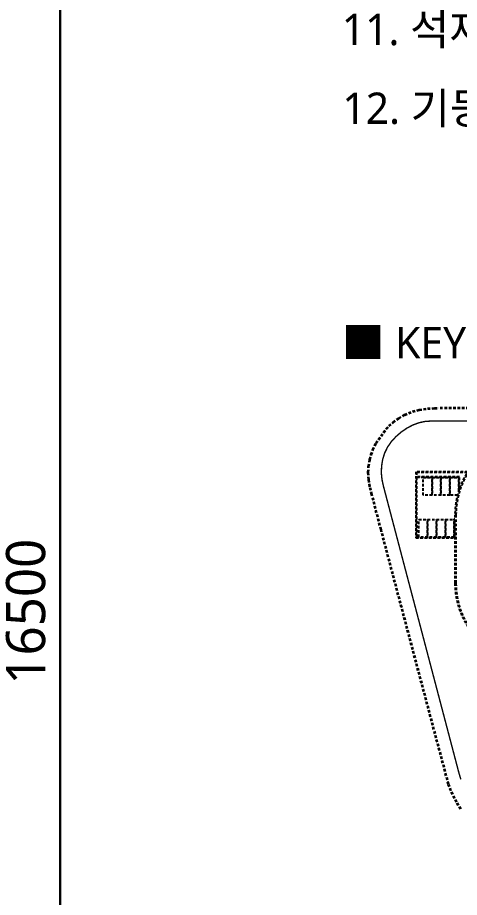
# Model space of a CAD drawing. Header units: millimetres. Extents: x 3775 to 244986, y 1861 to 55808.
# Drawn here: x 70692 to 74077, y 22090 to 28830 of the extents above; entities that cross this region are included whole.
import ezdxf
from ezdxf.enums import TextEntityAlignment as Align

# ---------------------------------------------------------------- set-up
doc = ezdxf.new("R2010")
doc.units = ezdxf.units.MM
doc.header["$LTSCALE"] = 100
doc.header["$MEASUREMENT"] = 0
doc.header["$PDSIZE"] = -10
doc.linetypes.add('-HID', pattern=[2.5, 1.5, -1])
doc.layers.get('0').update_dxf_attribs({"linetype": 'CONTINUOUS'})
doc.layers.get('Defpoints').update_dxf_attribs({"color": 171, "linetype": 'CONTINUOUS'})
for name, color, linetype in [('ELE6', 8, 'CONTINUOUS'), ('ELE9', 9, 'CONTINUOUS'), ('LAND-3', 9, 'CONTINUOUS'), ('NDIM', 7, 'CONTINUOUS'), ('TEXT', 3, 'CONTINUOUS')]:
    doc.layers.add(name, color=color, linetype=linetype)
doc.styles.add('CGS', font='cgse', dxfattribs={"bigfont": 'cgs'})
doc.styles.add('나눔바른고딕', font='NanumBarunGothic.ttf')
doc.dimstyles.new('NDIM 1200', dxfattribs={"dimscale": 75, "dimtxt": 3, "dimasz": 1, "dimexe": 2, "dimexo": 2, "dimgap": 1, "dimtad": 1, "dimdec": 0, "dimdsep": 46, "dimtxsty": 'CGS', "dimblk": 'DOT0', "dimcen": 1, "dimdle": 8, "dimclrd": 256, "dimclre": 256, "dimclrt": 256, "dimadec": 0, "dimazin": 0, "dimtfac": 1, "dimtdec": 0, "dimtix": 1, "dimtmove": 2, "dimatfit": 3, "dimldrblk": 'DOT0', "dimfxl": 1, "dimtolj": 1, "dimtzin": 0, "dimlwd": -1, "dimlwe": -1, "dimarcsym": 0})

# ---------------------------------------------------------------- blocks, each defined once
blk = doc.blocks.new('NOTE')
at = {"layer": 'TEXT', "style": '나눔바른고딕'}
blk.add_text('11. 석재마감은 마천석 적용.', height=180, dxfattribs=at).set_placement((132, -11969.9), align=Align.MIDDLE_LEFT)
blk = doc.blocks.new('KEY PLAN_계단실G')
at = {"layer": 'ELE9', "color": 253, "linetype": '-HID', "ltscale": 0.1}
for points in [[(-4566.7, -2228.8), (-4590.1, -2188.4), (-4622.8, -2123.8), (-4637.2, -2085.6), (-4765.8, -1601.3), (-5022.6, -631.1), (-5024.8, -622.9), (-5077.6, -420.9), (-5088.9, -375.4), (-5095.9, -333.9), (-5098.3, -292.7), (-5096, -258.9), (-5088.5, -218.7), (-5080.6, -191.1), (-5071.4, -162.9), (-5053.6, -124.1), (-4994.4, -41.4), (-4978.1, -25.2), (-4954, -3.7), (-4921.8, 18.9), (-4888.3, 39.3), (-4842.1, 57.9), (-4804.5, 68), (-4755.2, 75.7), (-4714.7, 77.5), (-4695.1, 77.5)], [(-4563.4, -2226.6), (-4586.7, -2186.5), (-4619.2, -2122.2), (-4633.4, -2084.4), (-4761.7, -1601.3), (-5020.9, -622.3), (-5073.8, -419.9), (-5085, -374.6), (-5092, -333.5), (-5094.4, -292.7), (-5092.1, -259.4), (-5084.7, -219.6), (-5076.9, -192.2), (-5067.8, -164.3), (-5050.2, -126.1), (-4991.4, -43.9), (-4975.4, -28.1), (-4951.5, -6.8), (-4919.7, 15.6), (-4886.6, 35.8), (-4840.8, 54.2), (-4803.7, 64.1), (-4754.8, 71.8), (-4714.6, 73.6), (-4695.1, 73.6)], [(-4118.9, 76), (-4695.1, 77.4)], [(-4118.9, 72.1), (-4695.1, 73.5)], [(-4525.1, -289.1), (-4823.6, -289.1), (-4823.6, -668.9), (-4598.2, -668.9), (-4598.2, -563)], [(-4527.6, -293), (-4819.6, -293), (-4819.6, -318)], [(-4572.7, -386.9), (-4572.7, -318), (-4819.6, -318)], [(-4572.7, -386.9), (-4572.7, -318), (-4819.6, -318)], [(-4576.6, -398.7), (-4576.6, -321.9), (-4819.6, -321.9), (-4819.6, -664.9), (-4602.1, -664.9), (-4602.1, -559.1), (-4598.2, -559.1)], [(-4583.8, -423.9), (-4627.6, -423.9), (-4627.6, -321.9), (-4576.6, -321.9), (-4576.6, -398.7)]]:
    blk.add_lwpolyline(points, dxfattribs=at)
for points in [[(-3625, -77.4), (-4137.6, -77.4, 0.414214), (-4598.2, -538), (-4598.2, -930, 1), (-3677, -930), (-3677, -439)], [(-3922, -83.3), (-4137.6, -83.3, 0.414214), (-4592.3, -538), (-4592.3, -930, 1), (-3682.8, -930), (-3682.8, -439)]]:
    blk.add_lwpolyline(points, format="xyb", dxfattribs=at)
for points in [[(-4729.5, -423.9), (-4780.4, -423.9), (-4780.4, -321.9), (-4729.5, -321.9)], [(-4678.5, -423.9), (-4729.5, -423.9), (-4729.5, -321.9), (-4678.5, -321.9)], [(-4627.6, -423.9), (-4678.5, -423.9), (-4678.5, -321.9), (-4627.6, -321.9)], [(-4755, -664.9), (-4805.9, -664.9), (-4805.9, -563), (-4755, -563)], [(-4704, -664.9), (-4755, -664.9), (-4755, -563), (-4704, -563)], [(-4653, -664.9), (-4704, -664.9), (-4704, -563), (-4653, -563)], [(-4602.1, -664.9), (-4653, -664.9), (-4653, -563), (-4602.1, -563)]]:
    blk.add_lwpolyline(points, close=True, dxfattribs=at)
at = {"layer": 'LAND-3', "color": 1, "ltscale": 0.1, "const_width": 8}
blk.add_lwpolyline([(-4007.5, 2.9), (-4721.7, 2.4), (-4767.3, 0.1), (-4804.8, -7.8), (-4841.2, -21.4), (-4875.1, -39.5), (-4906.9, -61.4), (-4936.2, -86.7), (-4962.9, -115.3), (-4984.9, -147), (-5002.1, -181.7), (-5013.6, -218.7), (-5019.6, -256.6), (-5021.4, -295.6), (-5017.4, -334.4), (-5009.1, -372.4), (-4575.5, -2019.7), (-4564.5, -2057.2)], dxfattribs=at)
at = {"layer": 'TEXT', "style": '나눔바른고딕'}
blk.add_text('■ KEY PLAN', height=180, dxfattribs=at).set_placement((-5248.3, 452.4), align=Align.MIDDLE_LEFT)
blk = doc.blocks.new('DOT0')
blk.add_line((-3, 0), (3, 0))
at = {"color": 6}
blk.add_circle((0, 0), 0.75, dxfattribs=at)
blk = doc.blocks.new('*D191')
at = {"layer": 'Defpoints', "color": 0, "ltscale": 0.4, "transparency": 16777216}
for p in [(68118.8, 32528.8), (68118.8, 16028.8), (71018.8, 16028.8)]:
    blk.add_point(p, dxfattribs=at)
at = {"layer": 'NDIM', "ltscale": 0.4, "transparency": 16777216}
for p, q in [((68318.8, 32528.8), (71218.8, 32528.8)), ((71018.8, 32428.8), (71018.8, 16128.8)), ((68318.8, 16028.8), (71218.8, 16028.8))]:
    blk.add_line(p, q, dxfattribs=at)
at = {"layer": 'NDIM', "ltscale": 0.4, "transparency": 16777216, "xscale": 100, "yscale": 100, "zscale": 100}
for p, rotation in [((71018.8, 32528.8), 90), ((71018.8, 16028.8), 270)]:
    blk.add_blockref('DOT0', p, dxfattribs=dict(at, rotation=rotation))
at = {"layer": 'NDIM', "ltscale": 0.4, "transparency": 16777216, "insert": (70755.7, 24278.8), "char_height": 300, "attachment_point": 5, "rotation": 90, "style": '나눔바른고딕'}
blk.add_mtext('\\A1;16500', dxfattribs=at)

msp = doc.modelspace()

# ---------------------------------------------------------------- linework, layer by layer
at = {"layer": 'Defpoints', "ltscale": 10000}
msp.add_lwpolyline([(5650.1, 8351.7), (71018.8, 8351.7), (71018.8, 50121.6), (5650.1, 50121.6)], close=True, dxfattribs=at)

# ---------------------------------------------------------------- block references
at = {"xscale": 1.333333333333333, "yscale": 1.333333333333333, "zscale": 1.333333333333333}
msp.add_blockref('KEY PLAN_계단실G', (80173.8, 25736.9), dxfattribs=at)
at = {"layer": 'ELE6', "xscale": 1.333333333333333, "yscale": 1.333333333333333, "zscale": 1.333333333333333}
msp.add_blockref('NOTE', (73000, 44700), dxfattribs=at)

# ---------------------------------------------------------------- texts
at = {"layer": 'TEXT', "color": 1, "style": '나눔바른고딕'}
msp.add_text('12. 기둥,보의 철골은 3시간이상 내화성능 확보할것.', height=240, dxfattribs=at).set_placement((73180.6, 28136), align=Align.MIDDLE_LEFT)

# ---------------------------------------------------------------- dimensions: what is measured, and where the dimension line sits
at = {"layer": 'NDIM', "ltscale": 0.4}
dim = msp.add_linear_dim(base=(71018.8, 16028.8), p1=(68118.8, 32528.8), p2=(68118.8, 16028.8), angle=270, dimstyle='NDIM 1200', override={"dimscale": 100, "dimtxsty": '나눔바른고딕'}, dxfattribs=at)
dim.commit()
dim.dimension.update_dxf_attribs({"geometry": '*D191', "text_midpoint": (70755.7, 24278.8)})

doc.saveas('drawing.dxf')
